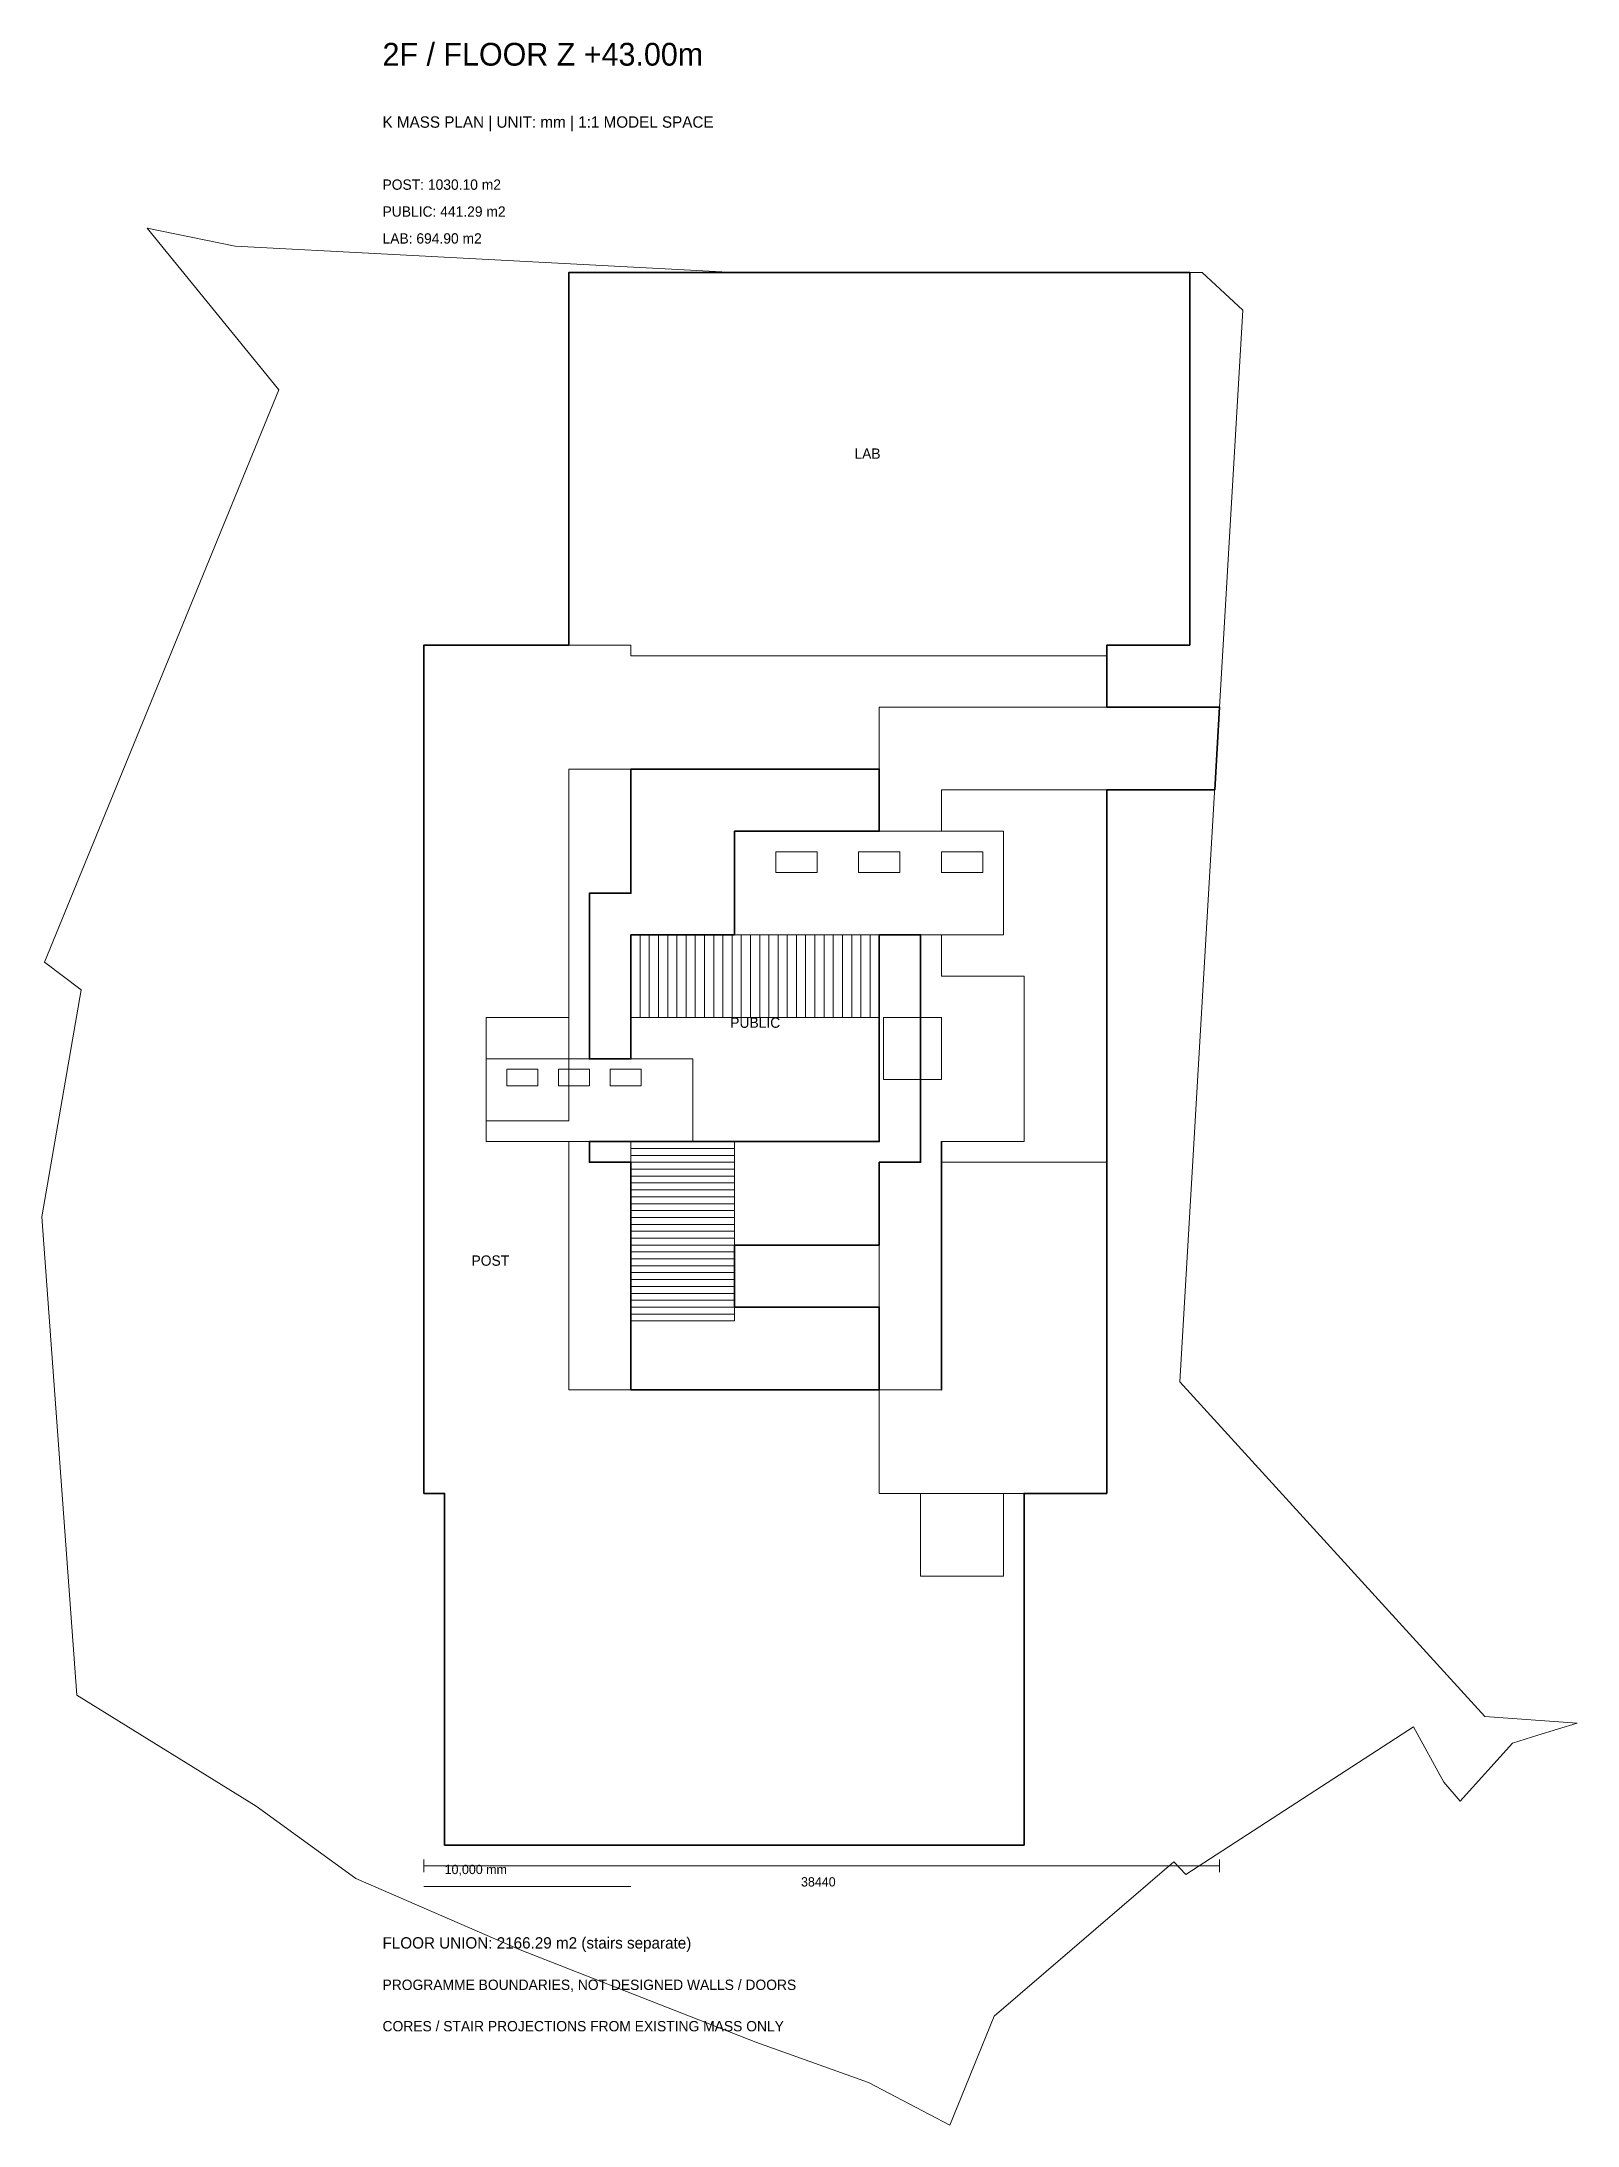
# Model space of a CAD drawing. Header units: millimetres. Extents: x -33468 to 40727, y -89542 to 11159.
import ezdxf

# ---------------------------------------------------------------- set-up
doc = ezdxf.new("R2010")
doc.units = ezdxf.units.MM
for name, color, linetype, lineweight in [('2F_ACTIVITY', 3, 'Continuous', 18), ('2F_CORE', 6, 'Continuous', 18), ('2F_FURNITURE', 3, 'Continuous', 18), ('2F_LAB', 30, 'Continuous', 18), ('2F_POST', 5, 'Continuous', 18), ('2F_PUBLIC', 2, 'Continuous', 18), ('2F_SITE', 8, 'Continuous', 18), ('2F_SLAB', 7, 'Continuous', 35), ('2F_STAIR', 8, 'Continuous', 18), ('2F_TEXT', 7, 'Continuous', 18)]:
    doc.layers.add(name, color=color, linetype=linetype, lineweight=lineweight)

msp = doc.modelspace()

# ---------------------------------------------------------------- linework, layer by layer
at = {"layer": '2F_ACTIVITY'}
for points in [[(13000, -27000), (13000, -32000), (0, -32000), (0, -27000)], [(-2000, -38000), (-2000, -42000), (-12000, -42000), (-12000, -38000)], [(0, -47000), (7000, -47000), (7000, -50000), (0, -50000)]]:
    msp.add_lwpolyline(points, close=True, dxfattribs=at)
at = {"layer": '2F_CORE'}
for points in [[(-8000, -36000), (-8000, -41000), (-12000, -41000), (-12000, -36000)], [(10000, -36000), (10000, -39000), (7200, -39000), (7200, -36000)], [(9000, -59000), (13000, -59000), (13000, -63000), (9000, -63000)]]:
    msp.add_lwpolyline(points, close=True, dxfattribs=at)
at = {"layer": '2F_FURNITURE'}
for points in [[(4000, -28000), (4000, -29000), (2000, -29000), (2000, -28000)], [(8000, -29000), (6000, -29000), (6000, -28000), (8000, -28000)], [(12000, -29000), (10000, -29000), (10000, -28000), (12000, -28000)], [(-9500, -39300), (-11000, -39300), (-11000, -38500), (-9500, -38500)], [(-7000, -38500), (-7000, -39300), (-8500, -39300), (-8500, -38500)], [(-4500, -39300), (-6000, -39300), (-6000, -38500), (-4500, -38500)]]:
    msp.add_lwpolyline(points, close=True, dxfattribs=at)
at = {"layer": '2F_LAB'}
for points in [[(18000, -18517), (-5000, -18517), (-5000, -18000), (-8000, -18000), (-8000, 0), (22000, 0), (22000, -18000), (18000, -18000)], [(14000, -59000), (7000, -59000), (7000, -54000), (10000, -54000), (10000, -43000), (18000, -43000), (18000, -59000)]]:
    msp.add_lwpolyline(points, close=True, dxfattribs=at)
at = {"layer": '2F_POST'}
for points in [[(-15000, -59000), (-15000, -18000), (-8000, -18000), (-5000, -18000), (-5000, -18517), (18000, -18517), (18000, -21000), (7000, -21000), (7000, -24000), (-5000, -24000), (-8000, -24000), (-8000, -38000), (-12000, -38000), (-12000, -42000), (-8000, -42000), (-8000, -54000), (-5000, -54000), (7000, -54000), (7000, -59000), (14000, -59000), (14000, -76000), (-14000, -76000), (-14000, -59000)], [(18000, -43000), (10000, -43000), (10000, -42000), (14000, -42000), (14000, -34000), (10000, -34000), (10000, -32000), (13000, -32000), (13000, -27000), (10000, -27000), (10000, -25000), (18000, -25000)]]:
    msp.add_lwpolyline(points, close=True, dxfattribs=at)
at = {"layer": '2F_PUBLIC'}
msp.add_lwpolyline([(-7000, -43000), (-5000, -43000), (-5000, -54000), (-8000, -54000), (-8000, -42000), (-12000, -42000), (-12000, -38000), (-8000, -38000), (-8000, -24000), (-5000, -24000), (-5000, -30000), (-7000, -30000), (-7000, -38000), (-5000, -38000), (-5000, -35000), (-5000, -32000), (0, -32000), (0, -27000), (7000, -27000), (7000, -25000), (7000, -24000), (7000, -21000), (18000, -21000), (23440, -21000), (23206, -25000), (18000, -25000), (10000, -25000), (10000, -27000), (13000, -27000), (13000, -32000), (10000, -32000), (10000, -34000), (14000, -34000), (14000, -42000), (10000, -42000), (10000, -54000), (7000, -54000), (7000, -50000), (0, -50000), (0, -47000), (7000, -47000), (7000, -43000), (9000, -43000), (9000, -32000), (7000, -32000), (7000, -35000), (7000, -42000), (-2000, -42000), (-5000, -42000), (-7000, -42000)], close=True, dxfattribs=at)
at = {"layer": '2F_SITE'}
msp.add_lwpolyline([(21529, -53608), (24565, -1825), (22596, 0), (0, 0), (-16759, 886), (-24124, 1276), (-28368, 2147), (-22018, -5666), (-24561, -11883), (-33330, -33325), (-31562, -34660), (-33468, -45639), (-31773, -68745), (-23106, -74114), (-18287, -77610), (-10349, -81058), (1030, -85516), (6485, -87470), (10405, -89542), (12555, -84266), (21226, -76812), (21810, -77414), (32808, -70280), (34273, -72958), (35062, -73883), (37589, -71070), (38827, -70687), (40727, -70099), (36252, -69779)], close=True, dxfattribs=at)
at = {"layer": '2F_SLAB'}
for points in [[(18000, -59000), (14000, -59000), (14000, -76000), (-14000, -76000), (-14000, -59000), (-15000, -59000), (-15000, -18000), (-8000, -18000), (-8000, 0), (22000, 0), (22000, -18000), (18000, -18000), (18000, -18517), (18000, -21000), (23440, -21000), (23206, -25000), (18000, -25000), (18000, -43000)], [(-5000, -24000), (-5000, -30000), (-7000, -30000), (-7000, -38000), (-5000, -38000), (-5000, -35000), (-5000, -32000), (0, -32000), (0, -27000), (7000, -27000), (7000, -25000), (7000, -24000)], [(7000, -54000), (7000, -50000), (0, -50000), (0, -47000), (7000, -47000), (7000, -43000), (9000, -43000), (9000, -32000), (7000, -32000), (7000, -35000), (7000, -42000), (-2000, -42000), (-5000, -42000), (-7000, -42000), (-7000, -43000), (-5000, -43000), (-5000, -54000)], [(10000, -43000), (10000, -42000), (10000, -54000)]]:
    msp.add_lwpolyline(points, close=True, dxfattribs=at)
at = {"layer": '2F_STAIR'}
for points in [[(-5000, -36000), (-4556, -36000), (-4556, -32000), (-5000, -32000)], [(-4556, -36000), (-4111, -36000), (-4111, -32000), (-4556, -32000)], [(-4111, -36000), (-3667, -36000), (-3667, -32000), (-4111, -32000)], [(-3667, -36000), (-3222, -36000), (-3222, -32000), (-3667, -32000)], [(-3222, -36000), (-2778, -36000), (-2778, -32000), (-3222, -32000)], [(-2778, -36000), (-2333, -36000), (-2333, -32000), (-2778, -32000)], [(-2333, -36000), (-1889, -36000), (-1889, -32000), (-2333, -32000)], [(-1889, -36000), (-1444, -36000), (-1444, -32000), (-1889, -32000)], [(-1444, -36000), (-1000, -36000), (-1000, -32000), (-1444, -32000)], [(-1000, -36000), (-556, -36000), (-556, -32000), (-1000, -32000)], [(-556, -36000), (-111, -36000), (-111, -32000), (-556, -32000)], [(-111, -36000), (333, -36000), (333, -32000), (-111, -32000)], [(333, -36000), (778, -36000), (778, -32000), (333, -32000)], [(778, -36000), (1222, -36000), (1222, -32000), (778, -32000)], [(1222, -36000), (1667, -36000), (1667, -32000), (1222, -32000)], [(1667, -36000), (2111, -36000), (2111, -32000), (1667, -32000)], [(2111, -36000), (2556, -36000), (2556, -32000), (2111, -32000)], [(2556, -36000), (3000, -36000), (3000, -32000), (2556, -32000)], [(3000, -36000), (3444, -36000), (3444, -32000), (3000, -32000)], [(3444, -36000), (3889, -36000), (3889, -32000), (3444, -32000)], [(3889, -36000), (4333, -36000), (4333, -32000), (3889, -32000)], [(4333, -36000), (4778, -36000), (4778, -32000), (4333, -32000)], [(4778, -36000), (5222, -36000), (5222, -32000), (4778, -32000)], [(5222, -36000), (5667, -36000), (5667, -32000), (5222, -32000)], [(5667, -36000), (6111, -36000), (6111, -32000), (5667, -32000)], [(6111, -36000), (6556, -36000), (6556, -32000), (6111, -32000)], [(6556, -36000), (7000, -36000), (7000, -32000), (6556, -32000)], [(-5000, -42333), (0, -42333), (0, -42000), (-5000, -42000)], [(-5000, -42667), (0, -42667), (0, -42333), (-5000, -42333)], [(-5000, -43000), (0, -43000), (0, -42667), (-5000, -42667)], [(-5000, -43333), (0, -43333), (0, -43000), (-5000, -43000)], [(-5000, -43667), (0, -43667), (0, -43333), (-5000, -43333)], [(-5000, -44000), (0, -44000), (0, -43667), (-5000, -43667)], [(-5000, -44333), (0, -44333), (0, -44000), (-5000, -44000)], [(-5000, -44667), (0, -44667), (0, -44333), (-5000, -44333)], [(-5000, -45000), (0, -45000), (0, -44667), (-5000, -44667)], [(-5000, -45333), (0, -45333), (0, -45000), (-5000, -45000)], [(-5000, -45667), (0, -45667), (0, -45333), (-5000, -45333)], [(-5000, -46000), (0, -46000), (0, -45667), (-5000, -45667)], [(-5000, -46333), (0, -46333), (0, -46000), (-5000, -46000)], [(-5000, -46667), (0, -46667), (0, -46333), (-5000, -46333)], [(-5000, -47000), (0, -47000), (0, -46667), (-5000, -46667)], [(-5000, -47333), (0, -47333), (0, -47000), (-5000, -47000)], [(-5000, -47667), (0, -47667), (0, -47333), (-5000, -47333)], [(-5000, -48000), (0, -48000), (0, -47667), (-5000, -47667)], [(-5000, -48333), (0, -48333), (0, -48000), (-5000, -48000)], [(-5000, -48667), (0, -48667), (0, -48333), (-5000, -48333)], [(-5000, -49000), (0, -49000), (0, -48667), (-5000, -48667)], [(-5000, -49333), (0, -49333), (0, -49000), (-5000, -49000)], [(-5000, -49667), (0, -49667), (0, -49333), (-5000, -49333)], [(-5000, -50000), (0, -50000), (0, -49667), (-5000, -49667)], [(-5000, -50333), (0, -50333), (0, -50000), (-5000, -50000)], [(-5000, -50667), (0, -50667), (0, -50333), (-5000, -50333)]]:
    msp.add_lwpolyline(points, close=True, dxfattribs=at)
at = {"layer": '2F_TEXT'}
for points in [[(-15000, -76700), (-15000, -77300)], [(-15000, -77000), (23440, -77000)], [(23440, -76700), (23440, -77300)], [(-15000, -78000), (-5000, -78000)]]:
    msp.add_lwpolyline(points, dxfattribs=at)

# ---------------------------------------------------------------- texts
for s, height, p in [('2F / FLOOR Z +43.00m', 1100, (-17000, 10000)), ('K MASS PLAN | UNIT: mm | 1:1 MODEL SPACE', 550, (-17000, 7000)), ('POST: 1030.10 m2', 500, (-17000, 4000)), ('PUBLIC: 441.29 m2', 500, (-17000, 2700)), ('LAB: 694.90 m2', 500, (-17000, 1400)), ('LAB', 500, (5800, -9000)), ('PUBLIC', 500, (-200, -36500)), ('POST', 500, (-12700, -48000)), ('10,000 mm', 450, (-14000, -77400)), ('38440', 450, (3220, -78000)), ('FLOOR UNION: 2166.29 m2 (stairs separate)', 550, (-17000, -81000)), ('PROGRAMME BOUNDARIES, NOT DESIGNED WALLS / DOORS', 500, (-17000, -83000)), ('CORES / STAIR PROJECTIONS FROM EXISTING MASS ONLY', 500, (-17000, -85000))]:
    msp.add_text(s, height=height, dxfattribs=at).set_placement(p)

doc.saveas('drawing.dxf')
